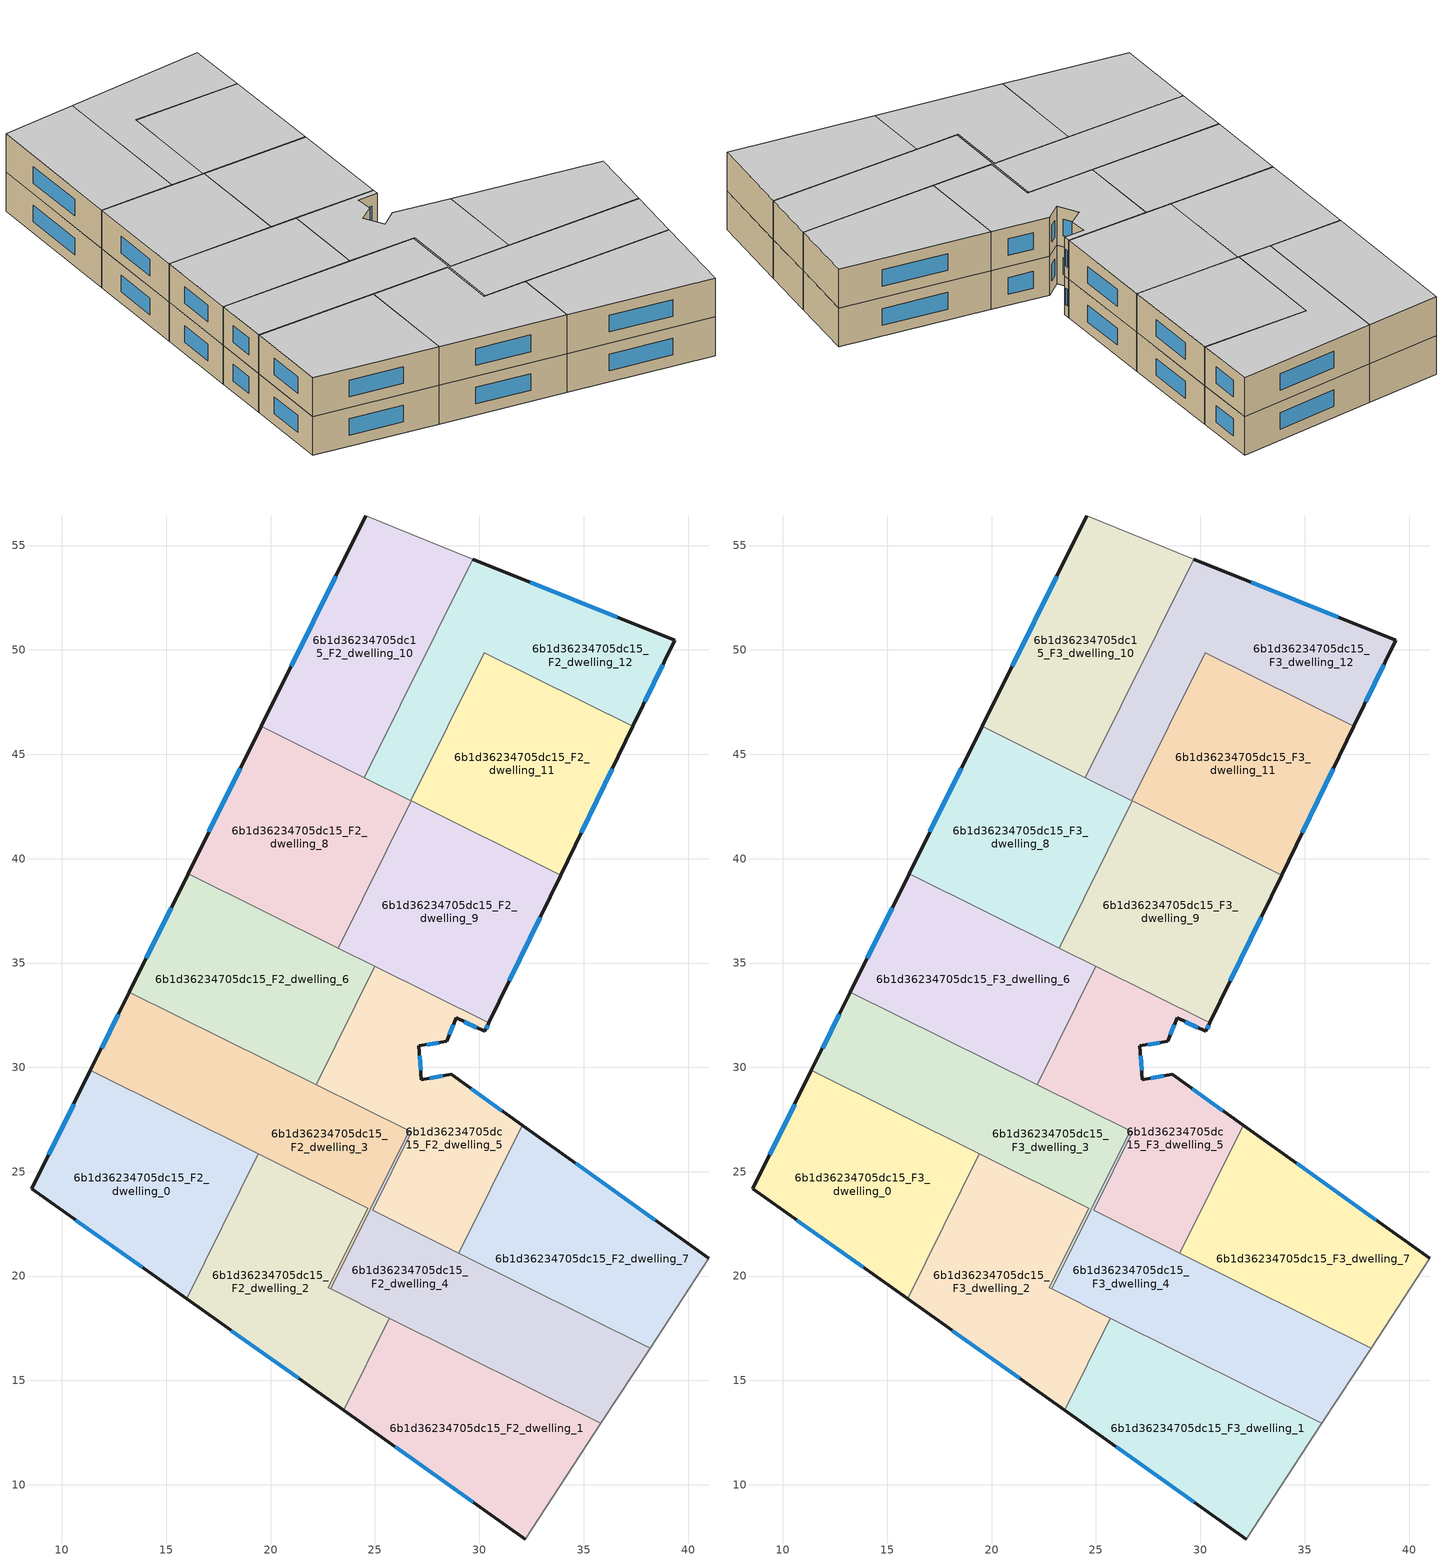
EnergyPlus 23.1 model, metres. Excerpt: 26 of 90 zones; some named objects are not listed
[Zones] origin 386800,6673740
6b1d36234705dc15_F2_dwelling_0
 floor to 6b1d36234705dc15_F1_dwelling_0 (EU_floor_Construction): 19.42,25.86 15.97,18.91 8.55,24.18 11.37,29.85 z6
 wall outside (EU_wall_Construction): 11.37,29.85 8.55,24.18 15.97,18.91 z6:9
 wall to 6b1d36234705dc15_F2_dwelling_2 (EU_wall_Construction): 15.97,18.91 19.42,25.86 z6:9
 wall to 6b1d36234705dc15_F2_dwelling_3 (EU_wall_Construction): 19.42,25.86 11.37,29.85 z6:9
 window (EU_Window_Construction): 10.67,22.68 13.85,20.42 / 10.56,28.23 9.36,25.8 z6.86:8.14
6b1d36234705dc15_F2_dwelling_1
 floor to 6b1d36234705dc15_F1_dwelling_1 (EU_floor_Construction): 35.83,12.95 32.19,7.4 23.49,13.58 25.68,17.99 z6
 wall outside (EU_wall_Construction): 23.49,13.58 32.19,7.4 z6:9
 wall to 6b1d36234705dc15_F2_dwelling_2 (EU_wall_Construction): 25.68,17.99 23.49,13.58 z6:9
 wall adiabatic (EU_wall_Construction): 32.19,7.4 35.83,12.95 z6:9
 wall to 6b1d36234705dc15_F2_dwelling_4 (EU_wall_Construction): 35.83,12.95 25.68,17.99 z6:9
 window (EU_Window_Construction): 25.98,11.81 29.71,9.17 z6.86:8.14
6b1d36234705dc15_F2_dwelling_10
 floor to 6b1d36234705dc15_F1_dwelling_10 (EU_floor_Construction): 29.68,54.36 24.49,43.89 19.55,46.34 24.55,56.42 z6
 wall outside (EU_wall_Construction): 24.55,56.42 19.55,46.34 z6:9
 wall adiabatic (EU_wall_Construction): 29.68,54.36 24.55,56.42 z6:9
 wall to 6b1d36234705dc15_F2_dwelling_12 (EU_wall_Construction): 24.49,43.89 29.68,54.36 z6:9
 wall to 6b1d36234705dc15_F2_dwelling_8 (EU_wall_Construction): 19.55,46.34 24.49,43.89 z6:9
 window (EU_Window_Construction): 23.12,53.54 20.98,49.22 z6.86:8.14
6b1d36234705dc15_F2_dwelling_11
 floor to 6b1d36234705dc15_F1_dwelling_11 (EU_floor_Construction): 37.36,46.33 33.9,39.21 26.71,42.78 30.23,49.87 z6
 wall outside (EU_wall_Construction): 33.9,39.21 37.36,46.33 z6:9
 wall to 6b1d36234705dc15_F2_dwelling_12 (EU_wall_Construction): 37.36,46.33 30.23,49.87 26.71,42.78 z6:9
 wall to 6b1d36234705dc15_F2_dwelling_9 (EU_wall_Construction): 26.74,42.77 33.9,39.21 z6:9
 wall to 6b1d36234705dc15_F2_dwelling_8 (EU_wall_Construction): 26.71,42.78 26.74,42.77 z6:9
 window (EU_Window_Construction): 34.89,41.25 36.37,44.3 z6.86:8.14
6b1d36234705dc15_F2_dwelling_12
 floor to 6b1d36234705dc15_F1_dwelling_12 (EU_floor_Construction): 39.37,50.47 37.36,46.33 30.23,49.87 26.71,42.78 24.49,43.89 29.68,54.36 z6
 wall outside (EU_wall_Construction): 37.36,46.33 39.37,50.47 29.68,54.36 z6:9
 wall to 6b1d36234705dc15_F2_dwelling_8 (EU_wall_Construction): 24.49,43.89 26.71,42.78 z6:9
 window (EU_Window_Construction): 36.6,51.58 32.45,53.24 / 37.93,47.51 38.79,49.28 z6.86:8.14
6b1d36234705dc15_F2_dwelling_2
 floor to 6b1d36234705dc15_F1_dwelling_2 (EU_floor_Construction): 24.66,23.25 22.77,19.44 25.68,17.99 23.49,13.58 15.97,18.91 19.42,25.86 z6
 wall outside (EU_wall_Construction): 15.97,18.91 23.49,13.58 z6:9
 wall to 6b1d36234705dc15_F2_dwelling_3 (EU_wall_Construction): 22.88,19.38 22.77,19.44 24.66,23.25 19.42,25.86 z6:9
 wall to 6b1d36234705dc15_F2_dwelling_4 (EU_wall_Construction): 25.68,17.99 22.88,19.38 z6:9
 window (EU_Window_Construction): 18.12,17.39 21.35,15.1 z6.86:8.14
6b1d36234705dc15_F2_dwelling_3
 floor to 6b1d36234705dc15_F1_dwelling_3 (EU_floor_Construction): 26.64,26.95 22.88,19.38 22.77,19.44 24.66,23.25 11.37,29.85 13.23,33.61 z6
 wall outside (EU_wall_Construction): 13.23,33.61 11.37,29.85 z6:9
 wall to 6b1d36234705dc15_F2_dwelling_4 (EU_wall_Construction): 22.88,19.38 26.64,26.95 z6:9
 wall to 6b1d36234705dc15_F2_dwelling_6 (EU_wall_Construction): 22.18,29.17 13.23,33.61 z6:9
 wall to 6b1d36234705dc15_F2_dwelling_5 (EU_wall_Construction): 26.64,26.95 22.18,29.17 z6:9
 window (EU_Window_Construction): 12.7,32.53 11.9,30.92 z6.86:8.14
6b1d36234705dc15_F2_dwelling_4
 floor to 6b1d36234705dc15_F1_dwelling_4 (EU_floor_Construction): 38.18,16.55 35.83,12.95 22.88,19.38 26.64,26.95 26.75,26.9 24.89,23.14 z6
 wall to 6b1d36234705dc15_F2_dwelling_5 (EU_wall_Construction): 29.01,21.1 24.89,23.14 26.75,26.9 26.64,26.95 z6:9
 wall adiabatic (EU_wall_Construction): 35.83,12.95 38.18,16.55 z6:9
 wall to 6b1d36234705dc15_F2_dwelling_7 (EU_wall_Construction): 38.18,16.55 29.01,21.1 z6:9
6b1d36234705dc15_F2_dwelling_5
 floor to 6b1d36234705dc15_F1_dwelling_5 (EU_floor_Construction): 30.46,32.13 30.27,31.72 28.89,32.37 28.43,31.24 27.1,31.03 27.23,29.4 28.65,29.67 32.05,27.23 29.01,21.1 24.89,23.14 26.75,26.9 22.18,29.17 24.99,34.84 z6
 wall outside (EU_wall_Construction): 32.05,27.23 28.65,29.67 27.23,29.4 27.1,31.03 28.43,31.24 28.89,32.37 30.27,31.72 30.46,32.13 z6:9
 wall to 6b1d36234705dc15_F2_dwelling_6 (EU_wall_Construction): 24.99,34.84 22.18,29.17 z6:9
 wall to 6b1d36234705dc15_F2_dwelling_7 (EU_wall_Construction): 29.01,21.1 32.05,27.23 z6:9
 wall to 6b1d36234705dc15_F2_dwelling_9 (EU_wall_Construction): 30.46,32.13 24.99,34.84 z6:9
 window (EU_Window_Construction): 30.32,31.84 30.41,32.01 / 29.28,32.18 29.87,31.91 / 28.56,31.56 28.76,32.05 / 27.48,31.09 28.05,31.18 / 27.19,29.87 27.14,30.57 / 28.24,29.59 27.63,29.48 / 31.08,27.93 29.62,28.97 z6.86:8.14
6b1d36234705dc15_F2_dwelling_6
 floor to 6b1d36234705dc15_F1_dwelling_6 (EU_floor_Construction): 24.99,34.84 22.18,29.17 13.23,33.61 16.05,39.28 z6
 wall outside (EU_wall_Construction): 16.05,39.28 13.23,33.61 z6:9
 wall to 6b1d36234705dc15_F2_dwelling_8 (EU_wall_Construction): 23.24,35.71 16.05,39.28 z6:9
 wall to 6b1d36234705dc15_F2_dwelling_9 (EU_wall_Construction): 24.99,34.84 23.24,35.71 z6:9
 window (EU_Window_Construction): 15.24,37.66 14.03,35.23 z6.86:8.14
6b1d36234705dc15_F2_dwelling_7
 floor to 6b1d36234705dc15_F1_dwelling_7 (EU_floor_Construction): 40.99,20.84 38.18,16.55 29.01,21.1 32.05,27.23 z6
 wall outside (EU_wall_Construction): 40.99,20.84 32.05,27.23 z6:9
 wall adiabatic (EU_wall_Construction): 38.18,16.55 40.99,20.84 z6:9
 window (EU_Window_Construction): 38.44,22.67 34.61,25.41 z6.86:8.14
6b1d36234705dc15_F2_dwelling_8
 floor to 6b1d36234705dc15_F1_dwelling_8 (EU_floor_Construction): 26.74,42.77 23.24,35.71 16.05,39.28 19.55,46.34 z6
 wall outside (EU_wall_Construction): 19.55,46.34 16.05,39.28 z6:9
 wall to 6b1d36234705dc15_F2_dwelling_9 (EU_wall_Construction): 23.24,35.71 26.74,42.77 z6:9
 window (EU_Window_Construction): 18.55,44.32 17.05,41.3 z6.86:8.14
6b1d36234705dc15_F2_dwelling_9
 floor to 6b1d36234705dc15_F1_dwelling_9 (EU_floor_Construction): 33.9,39.21 30.46,32.13 23.24,35.71 26.74,42.77 z6
 wall outside (EU_wall_Construction): 30.46,32.13 33.9,39.21 z6:9
 window (EU_Window_Construction): 31.45,34.15 32.92,37.19 z6.86:8.14
6b1d36234705dc15_F3_dwelling_0
 floor to 6b1d36234705dc15_F2_dwelling_0 (EU_floor_Construction): 19.42,25.86 15.97,18.91 8.55,24.18 11.37,29.85 z9
 wall outside (EU_wall_Construction): 11.37,29.85 8.55,24.18 15.97,18.91 z9:12
 wall to 6b1d36234705dc15_F3_dwelling_2 (EU_wall_Construction): 15.97,18.91 19.42,25.86 z9:12
 wall to 6b1d36234705dc15_F3_dwelling_3 (EU_wall_Construction): 19.42,25.86 11.37,29.85 z9:12
 window (EU_Window_Construction): 10.67,22.68 13.85,20.42 / 10.56,28.23 9.36,25.8 z9.86:11.14
 ceiling to 6b1d36234705dc15_F4_dwelling_0 (EU_floor_Construction): 15.97,18.91 19.42,25.86 11.37,29.85 8.55,24.18 z12
6b1d36234705dc15_F3_dwelling_1
 floor to 6b1d36234705dc15_F2_dwelling_1 (EU_floor_Construction): 35.83,12.95 32.19,7.4 23.49,13.58 25.68,17.99 z9
 wall outside (EU_wall_Construction): 23.49,13.58 32.19,7.4 z9:12
 wall to 6b1d36234705dc15_F3_dwelling_2 (EU_wall_Construction): 25.68,17.99 23.49,13.58 z9:12
 wall adiabatic (EU_wall_Construction): 32.19,7.4 35.83,12.95 z9:12
 wall to 6b1d36234705dc15_F3_dwelling_4 (EU_wall_Construction): 35.83,12.95 25.68,17.99 z9:12
 window (EU_Window_Construction): 25.98,11.81 29.71,9.17 z9.86:11.14
 ceiling to 6b1d36234705dc15_F4_dwelling_1 (EU_floor_Construction): 32.19,7.4 35.83,12.95 25.68,17.99 23.49,13.58 z12
6b1d36234705dc15_F3_dwelling_10
 floor to 6b1d36234705dc15_F2_dwelling_10 (EU_floor_Construction): 29.68,54.36 24.49,43.89 19.55,46.34 24.55,56.42 z9
 wall outside (EU_wall_Construction): 24.55,56.42 19.55,46.34 z9:12
 wall adiabatic (EU_wall_Construction): 29.68,54.36 24.55,56.42 z9:12
 wall to 6b1d36234705dc15_F3_dwelling_12 (EU_wall_Construction): 24.49,43.89 29.68,54.36 z9:12
 wall to 6b1d36234705dc15_F3_dwelling_8 (EU_wall_Construction): 19.55,46.34 24.49,43.89 z9:12
 window (EU_Window_Construction): 23.12,53.54 20.98,49.22 z9.86:11.14
 ceiling to 6b1d36234705dc15_F4_dwelling_10 (EU_floor_Construction): 24.49,43.89 29.68,54.36 24.55,56.42 19.55,46.34 z12
6b1d36234705dc15_F3_dwelling_11
 floor to 6b1d36234705dc15_F2_dwelling_11 (EU_floor_Construction): 37.36,46.33 33.9,39.21 26.71,42.78 30.23,49.87 z9
 wall outside (EU_wall_Construction): 33.9,39.21 37.36,46.33 z9:12
 wall to 6b1d36234705dc15_F3_dwelling_12 (EU_wall_Construction): 37.36,46.33 30.23,49.87 26.71,42.78 z9:12
 wall to 6b1d36234705dc15_F3_dwelling_9 (EU_wall_Construction): 26.74,42.77 33.9,39.21 z9:12
 wall to 6b1d36234705dc15_F3_dwelling_8 (EU_wall_Construction): 26.71,42.78 26.74,42.77 z9:12
 window (EU_Window_Construction): 34.89,41.25 36.37,44.3 z9.86:11.14
 ceiling to 6b1d36234705dc15_F4_dwelling_11 (EU_floor_Construction): 33.9,39.21 37.36,46.33 30.23,49.87 26.71,42.78 z12
6b1d36234705dc15_F3_dwelling_12
 floor to 6b1d36234705dc15_F2_dwelling_12 (EU_floor_Construction): 39.37,50.47 37.36,46.33 30.23,49.87 26.71,42.78 24.49,43.89 29.68,54.36 z9
 wall outside (EU_wall_Construction): 37.36,46.33 39.37,50.47 29.68,54.36 z9:12
 wall to 6b1d36234705dc15_F3_dwelling_8 (EU_wall_Construction): 24.49,43.89 26.71,42.78 z9:12
 window (EU_Window_Construction): 36.6,51.58 32.45,53.24 / 37.93,47.51 38.79,49.28 z9.86:11.14
 ceiling to 6b1d36234705dc15_F4_dwelling_12 (EU_floor_Construction): 37.36,46.33 39.37,50.47 29.68,54.36 24.49,43.89 26.71,42.78 30.23,49.87 z12
6b1d36234705dc15_F3_dwelling_2
 floor to 6b1d36234705dc15_F2_dwelling_2 (EU_floor_Construction): 24.66,23.25 22.77,19.44 25.68,17.99 23.49,13.58 15.97,18.91 19.42,25.86 z9
 wall outside (EU_wall_Construction): 15.97,18.91 23.49,13.58 z9:12
 wall to 6b1d36234705dc15_F3_dwelling_3 (EU_wall_Construction): 22.88,19.38 22.77,19.44 24.66,23.25 19.42,25.86 z9:12
 wall to 6b1d36234705dc15_F3_dwelling_4 (EU_wall_Construction): 25.68,17.99 22.88,19.38 z9:12
 window (EU_Window_Construction): 18.12,17.39 21.35,15.1 z9.86:11.14
 ceiling to 6b1d36234705dc15_F4_dwelling_2 (EU_floor_Construction): 23.49,13.58 25.68,17.99 22.77,19.44 24.66,23.25 19.42,25.86 15.97,18.91 z12
6b1d36234705dc15_F3_dwelling_3
 floor to 6b1d36234705dc15_F2_dwelling_3 (EU_floor_Construction): 26.64,26.95 22.88,19.38 22.77,19.44 24.66,23.25 11.37,29.85 13.23,33.61 z9
 wall outside (EU_wall_Construction): 13.23,33.61 11.37,29.85 z9:12
 wall to 6b1d36234705dc15_F3_dwelling_4 (EU_wall_Construction): 22.88,19.38 26.64,26.95 z9:12
 wall to 6b1d36234705dc15_F3_dwelling_6 (EU_wall_Construction): 22.18,29.17 13.23,33.61 z9:12
 wall to 6b1d36234705dc15_F3_dwelling_5 (EU_wall_Construction): 26.64,26.95 22.18,29.17 z9:12
 window (EU_Window_Construction): 12.7,32.53 11.9,30.92 z9.86:11.14
 ceiling to 6b1d36234705dc15_F4_dwelling_3 (EU_floor_Construction): 22.88,19.38 26.64,26.95 13.23,33.61 11.37,29.85 24.66,23.25 22.77,19.44 z12
6b1d36234705dc15_F3_dwelling_4
 floor to 6b1d36234705dc15_F2_dwelling_4 (EU_floor_Construction): 38.18,16.55 35.83,12.95 22.88,19.38 26.64,26.95 26.75,26.9 24.89,23.14 z9
 wall to 6b1d36234705dc15_F3_dwelling_5 (EU_wall_Construction): 29.01,21.1 24.89,23.14 26.75,26.9 26.64,26.95 z9:12
 wall adiabatic (EU_wall_Construction): 35.83,12.95 38.18,16.55 z9:12
 wall to 6b1d36234705dc15_F3_dwelling_7 (EU_wall_Construction): 38.18,16.55 29.01,21.1 z9:12
 ceiling to 6b1d36234705dc15_F4_dwelling_4 (EU_floor_Construction): 35.83,12.95 38.18,16.55 24.89,23.14 26.75,26.9 26.64,26.95 22.88,19.38 z12
6b1d36234705dc15_F3_dwelling_5
 floor to 6b1d36234705dc15_F2_dwelling_5 (EU_floor_Construction): 30.46,32.13 30.27,31.72 28.89,32.37 28.43,31.24 27.1,31.03 27.23,29.4 28.65,29.67 32.05,27.23 29.01,21.1 24.89,23.14 26.75,26.9 22.18,29.17 24.99,34.84 z9
 wall outside (EU_wall_Construction): 32.05,27.23 28.65,29.67 27.23,29.4 27.1,31.03 28.43,31.24 28.89,32.37 30.27,31.72 30.46,32.13 z9:12
 wall to 6b1d36234705dc15_F3_dwelling_6 (EU_wall_Construction): 24.99,34.84 22.18,29.17 z9:12
 wall to 6b1d36234705dc15_F3_dwelling_7 (EU_wall_Construction): 29.01,21.1 32.05,27.23 z9:12
 wall to 6b1d36234705dc15_F3_dwelling_9 (EU_wall_Construction): 30.46,32.13 24.99,34.84 z9:12
 window (EU_Window_Construction): 30.32,31.84 30.41,32.01 / 29.28,32.18 29.87,31.91 / 28.56,31.56 28.76,32.05 / 27.48,31.09 28.05,31.18 / 27.19,29.87 27.14,30.57 / 28.24,29.59 27.63,29.48 / 31.08,27.93 29.62,28.97 z9.86:11.14
 ceiling to 6b1d36234705dc15_F4_dwelling_5 (EU_floor_Construction): 29.01,21.1 32.05,27.23 28.65,29.67 27.23,29.4 27.1,31.03 28.43,31.24 28.89,32.37 30.27,31.72 30.46,32.13 24.99,34.84 22.18,29.17 26.75,26.9 24.89,23.14 z12
6b1d36234705dc15_F3_dwelling_6
 floor to 6b1d36234705dc15_F2_dwelling_6 (EU_floor_Construction): 24.99,34.84 22.18,29.17 13.23,33.61 16.05,39.28 z9
 wall outside (EU_wall_Construction): 16.05,39.28 13.23,33.61 z9:12
 wall to 6b1d36234705dc15_F3_dwelling_8 (EU_wall_Construction): 23.24,35.71 16.05,39.28 z9:12
 wall to 6b1d36234705dc15_F3_dwelling_9 (EU_wall_Construction): 24.99,34.84 23.24,35.71 z9:12
 window (EU_Window_Construction): 15.24,37.66 14.03,35.23 z9.86:11.14
 ceiling to 6b1d36234705dc15_F4_dwelling_6 (EU_floor_Construction): 22.18,29.17 24.99,34.84 16.05,39.28 13.23,33.61 z12
6b1d36234705dc15_F3_dwelling_7
 floor to 6b1d36234705dc15_F2_dwelling_7 (EU_floor_Construction): 40.99,20.84 38.18,16.55 29.01,21.1 32.05,27.23 z9
 wall outside (EU_wall_Construction): 40.99,20.84 32.05,27.23 z9:12
 wall adiabatic (EU_wall_Construction): 38.18,16.55 40.99,20.84 z9:12
 window (EU_Window_Construction): 38.44,22.67 34.61,25.41 z9.86:11.14
 ceiling to 6b1d36234705dc15_F4_dwelling_7 (EU_floor_Construction): 38.18,16.55 40.99,20.84 32.05,27.23 29.01,21.1 z12
6b1d36234705dc15_F3_dwelling_8
 floor to 6b1d36234705dc15_F2_dwelling_8 (EU_floor_Construction): 26.74,42.77 23.24,35.71 16.05,39.28 19.55,46.34 z9
 wall outside (EU_wall_Construction): 19.55,46.34 16.05,39.28 z9:12
 wall to 6b1d36234705dc15_F3_dwelling_9 (EU_wall_Construction): 23.24,35.71 26.74,42.77 z9:12
 window (EU_Window_Construction): 18.55,44.32 17.05,41.3 z9.86:11.14
 ceiling to 6b1d36234705dc15_F4_dwelling_8 (EU_floor_Construction): 23.24,35.71 26.74,42.77 19.55,46.34 16.05,39.28 z12
6b1d36234705dc15_F3_dwelling_9
 floor to 6b1d36234705dc15_F2_dwelling_9 (EU_floor_Construction): 33.9,39.21 30.46,32.13 23.24,35.71 26.74,42.77 z9
 wall outside (EU_wall_Construction): 30.46,32.13 33.9,39.21 z9:12
 window (EU_Window_Construction): 31.45,34.15 32.92,37.19 z9.86:11.14
 ceiling to 6b1d36234705dc15_F4_dwelling_9 (EU_floor_Construction): 30.46,32.13 33.9,39.21 26.74,42.77 23.24,35.71 z12
[Building]
EU S2 Campaign: North Axis=0; Terrain=City; Solar Distribution=FullExterior
[Site:Location]
Helsinki-Vantaa.AP: Latitude=60.317; Longitude=24.963; Time Zone=2; Elevation=54.6
[SizingPeriod:WeatherFileDays]
AnnualSizingPeriod: Begin Month=1; Begin Day of Month=1; End Month=12; End Day of Month=31; Day of Week for Start Day=Monday; Use Weather File Daylight Saving Period=No; Use Weather File Rain and Snow Indicators=No
[MATERIAL]
EU_InternalMass_Material: Roughness=MediumRough; Thickness=0.1; Conductivity=1; Density=1800; Specific Heat=900; Thermal Absorptance=0.9; Solar Absorptance=0.7; Visible Absorptance=0.7
[MATERIAL:NOMASS] Roughness=MediumRough; Thermal Absorptance=0.9; Solar Absorptance=0.7; Visible Absorptance=0.7
Name | Thermal Resistance
EU_wall_NoMass | 1.10183
EU_floor_NoMass | 1.70606
[WINDOWMATERIAL:SIMPLEGLAZINGSYSTEM]
EU_Window_SimpleGlazing: UFactor=3.11035; Solar Heat Gain Coefficient=0.8; Visible Transmittance=0.8
[CONSTRUCTION]
EU_wall_Construction: EU_wall_NoMass
EU_floor_Construction: EU_floor_NoMass
EU_Window_Construction: EU_Window_SimpleGlazing
EU_InternalMass_Construction: EU_InternalMass_Material
[ZONE] Type=1; Multiplier=1; Ceiling Height=autocalculate; Floor Area=autocalculate; Part of Total Floor Area=Yes
Name | Volume
6b1d36234705dc15_F2_dwelling_0; 6b1d36234705dc15_F3_dwelling_0 | 189.802
6b1d36234705dc15_F2_dwelling_1; 6b1d36234705dc15_F3_dwelling_1 | 189.806
6b1d36234705dc15_F2_dwelling_10; 6b1d36234705dc15_F3_dwelling_10 | 189.77
6b1d36234705dc15_F2_dwelling_11; 6b1d36234705dc15_F3_dwelling_11 | 189.783
6b1d36234705dc15_F2_dwelling_12; 6b1d36234705dc15_F3_dwelling_12 | 189.801
6b1d36234705dc15_F2_dwelling_2; 6b1d36234705dc15_F3_dwelling_2 | 189.811
6b1d36234705dc15_F2_dwelling_3; 6b1d36234705dc15_F3_dwelling_3 | 189.788
6b1d36234705dc15_F2_dwelling_4; 6b1d36234705dc15_F3_dwelling_4 | 189.78
6b1d36234705dc15_F2_dwelling_5; 6b1d36234705dc15_F3_dwelling_5 | 189.773
6b1d36234705dc15_F2_dwelling_6; 6b1d36234705dc15_F3_dwelling_6 | 189.8
6b1d36234705dc15_F2_dwelling_7; 6b1d36234705dc15_F3_dwelling_7 | 189.776
6b1d36234705dc15_F2_dwelling_8; 6b1d36234705dc15_F3_dwelling_8 | 189.779
6b1d36234705dc15_F2_dwelling_9; 6b1d36234705dc15_F3_dwelling_9 | 189.803
[INTERNALMASS] Construction=EU_InternalMass_Construction
Name | Zone or ZoneList | Surface Area
6b1d36234705dc15_F2_dwelling_0_EU_InternalMass | 6b1d36234705dc15_F2_dwelling_0 | 63.2653
6b1d36234705dc15_F2_dwelling_1_EU_InternalMass | 6b1d36234705dc15_F2_dwelling_1 | 63.2685
6b1d36234705dc15_F2_dwelling_2_EU_InternalMass | 6b1d36234705dc15_F2_dwelling_2 | 63.2705
6b1d36234705dc15_F2_dwelling_3_EU_InternalMass | 6b1d36234705dc15_F2_dwelling_3 | 63.2631
6b1d36234705dc15_F2_dwelling_4_EU_InternalMass | 6b1d36234705dc15_F2_dwelling_4 | 63.259
6b1d36234705dc15_F2_dwelling_5_EU_InternalMass | 6b1d36234705dc15_F2_dwelling_5 | 63.2579
6b1d36234705dc15_F2_dwelling_6_EU_InternalMass | 6b1d36234705dc15_F2_dwelling_6 | 63.2658
6b1d36234705dc15_F2_dwelling_7_EU_InternalMass | 6b1d36234705dc15_F2_dwelling_7 | 63.2551
6b1d36234705dc15_F2_dwelling_8_EU_InternalMass | 6b1d36234705dc15_F2_dwelling_8 | 63.2588
6b1d36234705dc15_F2_dwelling_9_EU_InternalMass | 6b1d36234705dc15_F2_dwelling_9 | 63.2691
6b1d36234705dc15_F2_dwelling_10_EU_InternalMass | 6b1d36234705dc15_F2_dwelling_10 | 63.2576
6b1d36234705dc15_F2_dwelling_11_EU_InternalMass | 6b1d36234705dc15_F2_dwelling_11 | 63.2615
6b1d36234705dc15_F2_dwelling_12_EU_InternalMass | 6b1d36234705dc15_F2_dwelling_12 | 63.2672
6b1d36234705dc15_F3_dwelling_0_EU_InternalMass | 6b1d36234705dc15_F3_dwelling_0 | 63.2653
6b1d36234705dc15_F3_dwelling_1_EU_InternalMass | 6b1d36234705dc15_F3_dwelling_1 | 63.2685
6b1d36234705dc15_F3_dwelling_2_EU_InternalMass | 6b1d36234705dc15_F3_dwelling_2 | 63.2705
6b1d36234705dc15_F3_dwelling_3_EU_InternalMass | 6b1d36234705dc15_F3_dwelling_3 | 63.2631
6b1d36234705dc15_F3_dwelling_4_EU_InternalMass | 6b1d36234705dc15_F3_dwelling_4 | 63.259
6b1d36234705dc15_F3_dwelling_5_EU_InternalMass | 6b1d36234705dc15_F3_dwelling_5 | 63.2579
6b1d36234705dc15_F3_dwelling_6_EU_InternalMass | 6b1d36234705dc15_F3_dwelling_6 | 63.2658
6b1d36234705dc15_F3_dwelling_7_EU_InternalMass | 6b1d36234705dc15_F3_dwelling_7 | 63.2551
6b1d36234705dc15_F3_dwelling_8_EU_InternalMass | 6b1d36234705dc15_F3_dwelling_8 | 63.2588
6b1d36234705dc15_F3_dwelling_9_EU_InternalMass | 6b1d36234705dc15_F3_dwelling_9 | 63.2691
6b1d36234705dc15_F3_dwelling_10_EU_InternalMass | 6b1d36234705dc15_F3_dwelling_10 | 63.2576
6b1d36234705dc15_F3_dwelling_11_EU_InternalMass | 6b1d36234705dc15_F3_dwelling_11 | 63.2615
6b1d36234705dc15_F3_dwelling_12_EU_InternalMass | 6b1d36234705dc15_F3_dwelling_12 | 63.2672
[OTHEREQUIPMENT] Fuel Type=Electricity; Design Level Calculation Method=Watts/Area; Power per Zone Floor Area=1; Fraction Latent=0; Fraction Radiant=0; Fraction Lost=0; Carbon Dioxide Generation Rate=0; EndUse Subcategory=EU_Step8_InternalGains
Name | Zone or ZoneList or Space or SpaceList | Schedule
EU_Step8_InternalGain_6b1d36234705dc15_F2_dwelling_0_f000 | 6b1d36234705dc15_F2_dwelling_0 | EU_Step8_GainSchedule_6b1d36234705dc15_F2_dwelling_0_f000
EU_Step8_InternalGain_6b1d36234705dc15_F2_dwelling_1_f000 | 6b1d36234705dc15_F2_dwelling_1 | EU_Step8_GainSchedule_6b1d36234705dc15_F2_dwelling_1_f000
EU_Step8_InternalGain_6b1d36234705dc15_F2_dwelling_2_f000 | 6b1d36234705dc15_F2_dwelling_2 | EU_Step8_GainSchedule_6b1d36234705dc15_F2_dwelling_2_f000
EU_Step8_InternalGain_6b1d36234705dc15_F2_dwelling_3_f000 | 6b1d36234705dc15_F2_dwelling_3 | EU_Step8_GainSchedule_6b1d36234705dc15_F2_dwelling_3_f000
EU_Step8_InternalGain_6b1d36234705dc15_F2_dwelling_4_f000 | 6b1d36234705dc15_F2_dwelling_4 | EU_Step8_GainSchedule_6b1d36234705dc15_F2_dwelling_4_f000
EU_Step8_InternalGain_6b1d36234705dc15_F2_dwelling_5_f000 | 6b1d36234705dc15_F2_dwelling_5 | EU_Step8_GainSchedule_6b1d36234705dc15_F2_dwelling_5_f000
EU_Step8_InternalGain_6b1d36234705dc15_F2_dwelling_6_f000 | 6b1d36234705dc15_F2_dwelling_6 | EU_Step8_GainSchedule_6b1d36234705dc15_F2_dwelling_6_f000
EU_Step8_InternalGain_6b1d36234705dc15_F2_dwelling_7_f000 | 6b1d36234705dc15_F2_dwelling_7 | EU_Step8_GainSchedule_6b1d36234705dc15_F2_dwelling_7_f000
EU_Step8_InternalGain_6b1d36234705dc15_F2_dwelling_8_f000 | 6b1d36234705dc15_F2_dwelling_8 | EU_Step8_GainSchedule_6b1d36234705dc15_F2_dwelling_8_f000
EU_Step8_InternalGain_6b1d36234705dc15_F2_dwelling_9_f000 | 6b1d36234705dc15_F2_dwelling_9 | EU_Step8_GainSchedule_6b1d36234705dc15_F2_dwelling_9_f000
EU_Step8_InternalGain_6b1d36234705dc15_F2_dwelling_10_f000 | 6b1d36234705dc15_F2_dwelling_10 | EU_Step8_GainSchedule_6b1d36234705dc15_F2_dwelling_10_f000
EU_Step8_InternalGain_6b1d36234705dc15_F2_dwelling_11_f000 | 6b1d36234705dc15_F2_dwelling_11 | EU_Step8_GainSchedule_6b1d36234705dc15_F2_dwelling_11_f000
EU_Step8_InternalGain_6b1d36234705dc15_F2_dwelling_12_f000 | 6b1d36234705dc15_F2_dwelling_12 | EU_Step8_GainSchedule_6b1d36234705dc15_F2_dwelling_12_f000
EU_Step8_InternalGain_6b1d36234705dc15_F3_dwelling_0_f000 | 6b1d36234705dc15_F3_dwelling_0 | EU_Step8_GainSchedule_6b1d36234705dc15_F3_dwelling_0_f000
EU_Step8_InternalGain_6b1d36234705dc15_F3_dwelling_1_f000 | 6b1d36234705dc15_F3_dwelling_1 | EU_Step8_GainSchedule_6b1d36234705dc15_F3_dwelling_1_f000
EU_Step8_InternalGain_6b1d36234705dc15_F3_dwelling_2_f000 | 6b1d36234705dc15_F3_dwelling_2 | EU_Step8_GainSchedule_6b1d36234705dc15_F3_dwelling_2_f000
EU_Step8_InternalGain_6b1d36234705dc15_F3_dwelling_3_f000 | 6b1d36234705dc15_F3_dwelling_3 | EU_Step8_GainSchedule_6b1d36234705dc15_F3_dwelling_3_f000
EU_Step8_InternalGain_6b1d36234705dc15_F3_dwelling_4_f000 | 6b1d36234705dc15_F3_dwelling_4 | EU_Step8_GainSchedule_6b1d36234705dc15_F3_dwelling_4_f000
EU_Step8_InternalGain_6b1d36234705dc15_F3_dwelling_5_f000 | 6b1d36234705dc15_F3_dwelling_5 | EU_Step8_GainSchedule_6b1d36234705dc15_F3_dwelling_5_f000
EU_Step8_InternalGain_6b1d36234705dc15_F3_dwelling_6_f000 | 6b1d36234705dc15_F3_dwelling_6 | EU_Step8_GainSchedule_6b1d36234705dc15_F3_dwelling_6_f000
EU_Step8_InternalGain_6b1d36234705dc15_F3_dwelling_7_f000 | 6b1d36234705dc15_F3_dwelling_7 | EU_Step8_GainSchedule_6b1d36234705dc15_F3_dwelling_7_f000
EU_Step8_InternalGain_6b1d36234705dc15_F3_dwelling_8_f000 | 6b1d36234705dc15_F3_dwelling_8 | EU_Step8_GainSchedule_6b1d36234705dc15_F3_dwelling_8_f000
EU_Step8_InternalGain_6b1d36234705dc15_F3_dwelling_9_f000 | 6b1d36234705dc15_F3_dwelling_9 | EU_Step8_GainSchedule_6b1d36234705dc15_F3_dwelling_9_f000
EU_Step8_InternalGain_6b1d36234705dc15_F3_dwelling_10_f000 | 6b1d36234705dc15_F3_dwelling_10 | EU_Step8_GainSchedule_6b1d36234705dc15_F3_dwelling_10_f000
EU_Step8_InternalGain_6b1d36234705dc15_F3_dwelling_11_f000 | 6b1d36234705dc15_F3_dwelling_11 | EU_Step8_GainSchedule_6b1d36234705dc15_F3_dwelling_11_f000
EU_Step8_InternalGain_6b1d36234705dc15_F3_dwelling_12_f000 | 6b1d36234705dc15_F3_dwelling_12 | EU_Step8_GainSchedule_6b1d36234705dc15_F3_dwelling_12_f000
[ZONEVENTILATION:DESIGNFLOWRATE] Schedule=EU_AlwaysOn; Design Flow Rate Calculation Method=AirChanges/Hour; Air Changes per Hour=0.756316; Ventilation Type=Natural; Fan Pressure Rise=0; Fan Total Efficiency=1; Constant Term Coefficient=1; Temperature Term Coefficient=0; Velocity Term Coefficient=0; Velocity Squared Term Coefficient=0; Minimum Indoor Temperature=-100; Maximum Indoor Temperature=100; Delta Temperature=-100; Minimum Outdoor Temperature=-100; Maximum Outdoor Temperature=100; Maximum Wind Speed=40
Name | Zone or ZoneList or Space or SpaceList
EU_ConstantAir_6b1d36234705dc15_F2_dwelling_0 | 6b1d36234705dc15_F2_dwelling_0
EU_ConstantAir_6b1d36234705dc15_F2_dwelling_1 | 6b1d36234705dc15_F2_dwelling_1
EU_ConstantAir_6b1d36234705dc15_F2_dwelling_2 | 6b1d36234705dc15_F2_dwelling_2
EU_ConstantAir_6b1d36234705dc15_F2_dwelling_3 | 6b1d36234705dc15_F2_dwelling_3
EU_ConstantAir_6b1d36234705dc15_F2_dwelling_4 | 6b1d36234705dc15_F2_dwelling_4
EU_ConstantAir_6b1d36234705dc15_F2_dwelling_5 | 6b1d36234705dc15_F2_dwelling_5
EU_ConstantAir_6b1d36234705dc15_F2_dwelling_6 | 6b1d36234705dc15_F2_dwelling_6
EU_ConstantAir_6b1d36234705dc15_F2_dwelling_7 | 6b1d36234705dc15_F2_dwelling_7
EU_ConstantAir_6b1d36234705dc15_F2_dwelling_8 | 6b1d36234705dc15_F2_dwelling_8
EU_ConstantAir_6b1d36234705dc15_F2_dwelling_9 | 6b1d36234705dc15_F2_dwelling_9
EU_ConstantAir_6b1d36234705dc15_F2_dwelling_10 | 6b1d36234705dc15_F2_dwelling_10
EU_ConstantAir_6b1d36234705dc15_F2_dwelling_11 | 6b1d36234705dc15_F2_dwelling_11
EU_ConstantAir_6b1d36234705dc15_F2_dwelling_12 | 6b1d36234705dc15_F2_dwelling_12
EU_ConstantAir_6b1d36234705dc15_F3_dwelling_0 | 6b1d36234705dc15_F3_dwelling_0
EU_ConstantAir_6b1d36234705dc15_F3_dwelling_1 | 6b1d36234705dc15_F3_dwelling_1
EU_ConstantAir_6b1d36234705dc15_F3_dwelling_2 | 6b1d36234705dc15_F3_dwelling_2
EU_ConstantAir_6b1d36234705dc15_F3_dwelling_3 | 6b1d36234705dc15_F3_dwelling_3
EU_ConstantAir_6b1d36234705dc15_F3_dwelling_4 | 6b1d36234705dc15_F3_dwelling_4
EU_ConstantAir_6b1d36234705dc15_F3_dwelling_5 | 6b1d36234705dc15_F3_dwelling_5
EU_ConstantAir_6b1d36234705dc15_F3_dwelling_6 | 6b1d36234705dc15_F3_dwelling_6
EU_ConstantAir_6b1d36234705dc15_F3_dwelling_7 | 6b1d36234705dc15_F3_dwelling_7
EU_ConstantAir_6b1d36234705dc15_F3_dwelling_8 | 6b1d36234705dc15_F3_dwelling_8
EU_ConstantAir_6b1d36234705dc15_F3_dwelling_9 | 6b1d36234705dc15_F3_dwelling_9
EU_ConstantAir_6b1d36234705dc15_F3_dwelling_10 | 6b1d36234705dc15_F3_dwelling_10
EU_ConstantAir_6b1d36234705dc15_F3_dwelling_11 | 6b1d36234705dc15_F3_dwelling_11
EU_ConstantAir_6b1d36234705dc15_F3_dwelling_12 | 6b1d36234705dc15_F3_dwelling_12
[HVACTEMPLATE:ZONE:IDEALLOADSAIRSYSTEM] System Availability Schedule=EU_AlwaysOn; Maximum Heating Supply Air Temperature=50; Minimum Cooling Supply Air Temperature=13; Maximum Heating Supply Air Humidity Ratio=0.0156; Minimum Cooling Supply Air Humidity Ratio=0.0077; Heating Limit=NoLimit; Cooling Limit=NoLimit; Heating Availability Schedule=EU_AlwaysOn; Cooling Availability Schedule=EU_CoolingOff; Dehumidification Control Type=ConstantSensibleHeatRatio; Cooling Sensible Heat Ratio=0.7; Dehumidification Setpoint=60; Humidification Control Type=None; Humidification Setpoint=30; Outdoor Air Method=None; Outdoor Air Flow Rate per Person=0.00944; Outdoor Air Flow Rate per Zone Floor Area=0; Outdoor Air Flow Rate per Zone=0; Demand Controlled Ventilation Type=None; Outdoor Air Economizer Type=NoEconomizer; Heat Recovery Type=None; Sensible Heat Recovery Effectiveness=0.7; Latent Heat Recovery Effectiveness=0.65
Name | Template Thermostat
6b1d36234705dc15_F2_dwelling_0 | EU_HeatOnly_6b1d36234705dc15_F2_dwelling_0
6b1d36234705dc15_F2_dwelling_1 | EU_HeatOnly_6b1d36234705dc15_F2_dwelling_1
6b1d36234705dc15_F2_dwelling_2 | EU_HeatOnly_6b1d36234705dc15_F2_dwelling_2
6b1d36234705dc15_F2_dwelling_3 | EU_HeatOnly_6b1d36234705dc15_F2_dwelling_3
6b1d36234705dc15_F2_dwelling_4 | EU_HeatOnly_6b1d36234705dc15_F2_dwelling_4
6b1d36234705dc15_F2_dwelling_5 | EU_HeatOnly_6b1d36234705dc15_F2_dwelling_5
6b1d36234705dc15_F2_dwelling_6 | EU_HeatOnly_6b1d36234705dc15_F2_dwelling_6
6b1d36234705dc15_F2_dwelling_7 | EU_HeatOnly_6b1d36234705dc15_F2_dwelling_7
6b1d36234705dc15_F2_dwelling_8 | EU_HeatOnly_6b1d36234705dc15_F2_dwelling_8
6b1d36234705dc15_F2_dwelling_9 | EU_HeatOnly_6b1d36234705dc15_F2_dwelling_9
6b1d36234705dc15_F2_dwelling_10 | EU_HeatOnly_6b1d36234705dc15_F2_dwelling_10
6b1d36234705dc15_F2_dwelling_11 | EU_HeatOnly_6b1d36234705dc15_F2_dwelling_11
6b1d36234705dc15_F2_dwelling_12 | EU_HeatOnly_6b1d36234705dc15_F2_dwelling_12
6b1d36234705dc15_F3_dwelling_0 | EU_HeatOnly_6b1d36234705dc15_F3_dwelling_0
6b1d36234705dc15_F3_dwelling_1 | EU_HeatOnly_6b1d36234705dc15_F3_dwelling_1
6b1d36234705dc15_F3_dwelling_2 | EU_HeatOnly_6b1d36234705dc15_F3_dwelling_2
6b1d36234705dc15_F3_dwelling_3 | EU_HeatOnly_6b1d36234705dc15_F3_dwelling_3
6b1d36234705dc15_F3_dwelling_4 | EU_HeatOnly_6b1d36234705dc15_F3_dwelling_4
6b1d36234705dc15_F3_dwelling_5 | EU_HeatOnly_6b1d36234705dc15_F3_dwelling_5
6b1d36234705dc15_F3_dwelling_6 | EU_HeatOnly_6b1d36234705dc15_F3_dwelling_6
6b1d36234705dc15_F3_dwelling_7 | EU_HeatOnly_6b1d36234705dc15_F3_dwelling_7
6b1d36234705dc15_F3_dwelling_8 | EU_HeatOnly_6b1d36234705dc15_F3_dwelling_8
6b1d36234705dc15_F3_dwelling_9 | EU_HeatOnly_6b1d36234705dc15_F3_dwelling_9
6b1d36234705dc15_F3_dwelling_10 | EU_HeatOnly_6b1d36234705dc15_F3_dwelling_10
6b1d36234705dc15_F3_dwelling_11 | EU_HeatOnly_6b1d36234705dc15_F3_dwelling_11
6b1d36234705dc15_F3_dwelling_12 | EU_HeatOnly_6b1d36234705dc15_F3_dwelling_12
[SIZING:ZONE] Zone Cooling Design Supply Air Temperature Input Method=SupplyAirTemperature; Zone Cooling Design Supply Air Temperature=13; Zone Heating Design Supply Air Temperature Input Method=SupplyAirTemperature; Zone Heating Design Supply Air Temperature=50; Zone Cooling Design Supply Air Humidity Ratio=0.008; Zone Heating Design Supply Air Humidity Ratio=0.008; Cooling Design Air Flow Method=DesignDay; Cooling Design Air Flow Rate=0; Cooling Minimum Air Flow per Zone Floor Area=0.000762; Cooling Minimum Air Flow=0; Cooling Minimum Air Flow Fraction=0.2; Heating Design Air Flow Method=DesignDay; Heating Design Air Flow Rate=0; Heating Maximum Air Flow per Zone Floor Area=0.002032; Heating Maximum Air Flow=0.141576; Heating Maximum Air Flow Fraction=0.3; Account for Dedicated Outdoor Air System=No; Dedicated Outdoor Air System Control Strategy=NeutralSupplyAir; Dedicated Outdoor Air Low Setpoint Temperature for Design=autosize; Dedicated Outdoor Air High Setpoint Temperature for Design=autosize; Zone Load Sizing Method=Sensible Load Only No Latent Load; Zone Latent Cooling Design Supply Air Humidity Ratio Input Method=HumidityRatioDifference; Zone Cooling Design Supply Air Humidity Ratio Difference=0.005; Zone Latent Heating Design Supply Air Humidity Ratio Input Method=HumidityRatioDifference; Zone Humidification Design Supply Air Humidity Ratio Difference=0.005
6b1d36234705dc15_F2_dwelling_0; 6b1d36234705dc15_F2_dwelling_1; 6b1d36234705dc15_F2_dwelling_2; 6b1d36234705dc15_F2_dwelling_3; 6b1d36234705dc15_F2_dwelling_4; 6b1d36234705dc15_F2_dwelling_5; 6b1d36234705dc15_F2_dwelling_6; 6b1d36234705dc15_F2_dwelling_7; 6b1d36234705dc15_F2_dwelling_8; 6b1d36234705dc15_F2_dwelling_9; 6b1d36234705dc15_F2_dwelling_10; 6b1d36234705dc15_F2_dwelling_11; 6b1d36234705dc15_F2_dwelling_12; 6b1d36234705dc15_F3_dwelling_0; 6b1d36234705dc15_F3_dwelling_1; 6b1d36234705dc15_F3_dwelling_2; 6b1d36234705dc15_F3_dwelling_3; 6b1d36234705dc15_F3_dwelling_4; 6b1d36234705dc15_F3_dwelling_5; 6b1d36234705dc15_F3_dwelling_6; 6b1d36234705dc15_F3_dwelling_7; 6b1d36234705dc15_F3_dwelling_8; 6b1d36234705dc15_F3_dwelling_9; 6b1d36234705dc15_F3_dwelling_10; 6b1d36234705dc15_F3_dwelling_11; 6b1d36234705dc15_F3_dwelling_12
[SCHEDULE:CONSTANT]
Name | Hourly Value
EU_AlwaysOn | 1
EU_CoolingOff | 0
[SCHEDULE:FILE] Column Number=1; Rows to Skip at Top=0; Number of Hours of Data=8760; Column Separator=Comma; Interpolate to Timestep=No; Minutes per Item=60; Adjust Schedule for Daylight Savings=Yes
Name | File
EU_Step8_GainSchedule_6b1d36234705dc15_F2_dwelling_0_f000 | ../../schedules/6b1d36234705dc15/6b1d36234705dc15_F2_dwelling_0_f000_gain.csv
EU_Step8_GainSchedule_6b1d36234705dc15_F2_dwelling_1_f000 | ../../schedules/6b1d36234705dc15/6b1d36234705dc15_F2_dwelling_1_f000_gain.csv
EU_Step8_GainSchedule_6b1d36234705dc15_F2_dwelling_2_f000 | ../../schedules/6b1d36234705dc15/6b1d36234705dc15_F2_dwelling_2_f000_gain.csv
EU_Step8_GainSchedule_6b1d36234705dc15_F2_dwelling_3_f000 | ../../schedules/6b1d36234705dc15/6b1d36234705dc15_F2_dwelling_3_f000_gain.csv
EU_Step8_GainSchedule_6b1d36234705dc15_F2_dwelling_4_f000 | ../../schedules/6b1d36234705dc15/6b1d36234705dc15_F2_dwelling_4_f000_gain.csv
EU_Step8_GainSchedule_6b1d36234705dc15_F2_dwelling_5_f000 | ../../schedules/6b1d36234705dc15/6b1d36234705dc15_F2_dwelling_5_f000_gain.csv
EU_Step8_GainSchedule_6b1d36234705dc15_F2_dwelling_6_f000 | ../../schedules/6b1d36234705dc15/6b1d36234705dc15_F2_dwelling_6_f000_gain.csv
EU_Step8_GainSchedule_6b1d36234705dc15_F2_dwelling_7_f000 | ../../schedules/6b1d36234705dc15/6b1d36234705dc15_F2_dwelling_7_f000_gain.csv
EU_Step8_GainSchedule_6b1d36234705dc15_F2_dwelling_8_f000 | ../../schedules/6b1d36234705dc15/6b1d36234705dc15_F2_dwelling_8_f000_gain.csv
EU_Step8_GainSchedule_6b1d36234705dc15_F2_dwelling_9_f000 | ../../schedules/6b1d36234705dc15/6b1d36234705dc15_F2_dwelling_9_f000_gain.csv
EU_Step8_GainSchedule_6b1d36234705dc15_F2_dwelling_10_f000 | ../../schedules/6b1d36234705dc15/6b1d36234705dc15_F2_dwelling_10_f000_gain.csv
EU_Step8_GainSchedule_6b1d36234705dc15_F2_dwelling_11_f000 | ../../schedules/6b1d36234705dc15/6b1d36234705dc15_F2_dwelling_11_f000_gain.csv
EU_Step8_GainSchedule_6b1d36234705dc15_F2_dwelling_12_f000 | ../../schedules/6b1d36234705dc15/6b1d36234705dc15_F2_dwelling_12_f000_gain.csv
EU_Step8_GainSchedule_6b1d36234705dc15_F3_dwelling_0_f000 | ../../schedules/6b1d36234705dc15/6b1d36234705dc15_F3_dwelling_0_f000_gain.csv
EU_Step8_GainSchedule_6b1d36234705dc15_F3_dwelling_1_f000 | ../../schedules/6b1d36234705dc15/6b1d36234705dc15_F3_dwelling_1_f000_gain.csv
EU_Step8_GainSchedule_6b1d36234705dc15_F3_dwelling_2_f000 | ../../schedules/6b1d36234705dc15/6b1d36234705dc15_F3_dwelling_2_f000_gain.csv
EU_Step8_GainSchedule_6b1d36234705dc15_F3_dwelling_3_f000 | ../../schedules/6b1d36234705dc15/6b1d36234705dc15_F3_dwelling_3_f000_gain.csv
EU_Step8_GainSchedule_6b1d36234705dc15_F3_dwelling_4_f000 | ../../schedules/6b1d36234705dc15/6b1d36234705dc15_F3_dwelling_4_f000_gain.csv
EU_Step8_GainSchedule_6b1d36234705dc15_F3_dwelling_5_f000 | ../../schedules/6b1d36234705dc15/6b1d36234705dc15_F3_dwelling_5_f000_gain.csv
EU_Step8_GainSchedule_6b1d36234705dc15_F3_dwelling_6_f000 | ../../schedules/6b1d36234705dc15/6b1d36234705dc15_F3_dwelling_6_f000_gain.csv
EU_Step8_GainSchedule_6b1d36234705dc15_F3_dwelling_7_f000 | ../../schedules/6b1d36234705dc15/6b1d36234705dc15_F3_dwelling_7_f000_gain.csv
EU_Step8_GainSchedule_6b1d36234705dc15_F3_dwelling_8_f000 | ../../schedules/6b1d36234705dc15/6b1d36234705dc15_F3_dwelling_8_f000_gain.csv
EU_Step8_GainSchedule_6b1d36234705dc15_F3_dwelling_9_f000 | ../../schedules/6b1d36234705dc15/6b1d36234705dc15_F3_dwelling_9_f000_gain.csv
EU_Step8_GainSchedule_6b1d36234705dc15_F3_dwelling_10_f000 | ../../schedules/6b1d36234705dc15/6b1d36234705dc15_F3_dwelling_10_f000_gain.csv
EU_Step8_GainSchedule_6b1d36234705dc15_F3_dwelling_11_f000 | ../../schedules/6b1d36234705dc15/6b1d36234705dc15_F3_dwelling_11_f000_gain.csv
EU_Step8_GainSchedule_6b1d36234705dc15_F3_dwelling_12_f000 | ../../schedules/6b1d36234705dc15/6b1d36234705dc15_F3_dwelling_12_f000_gain.csv
